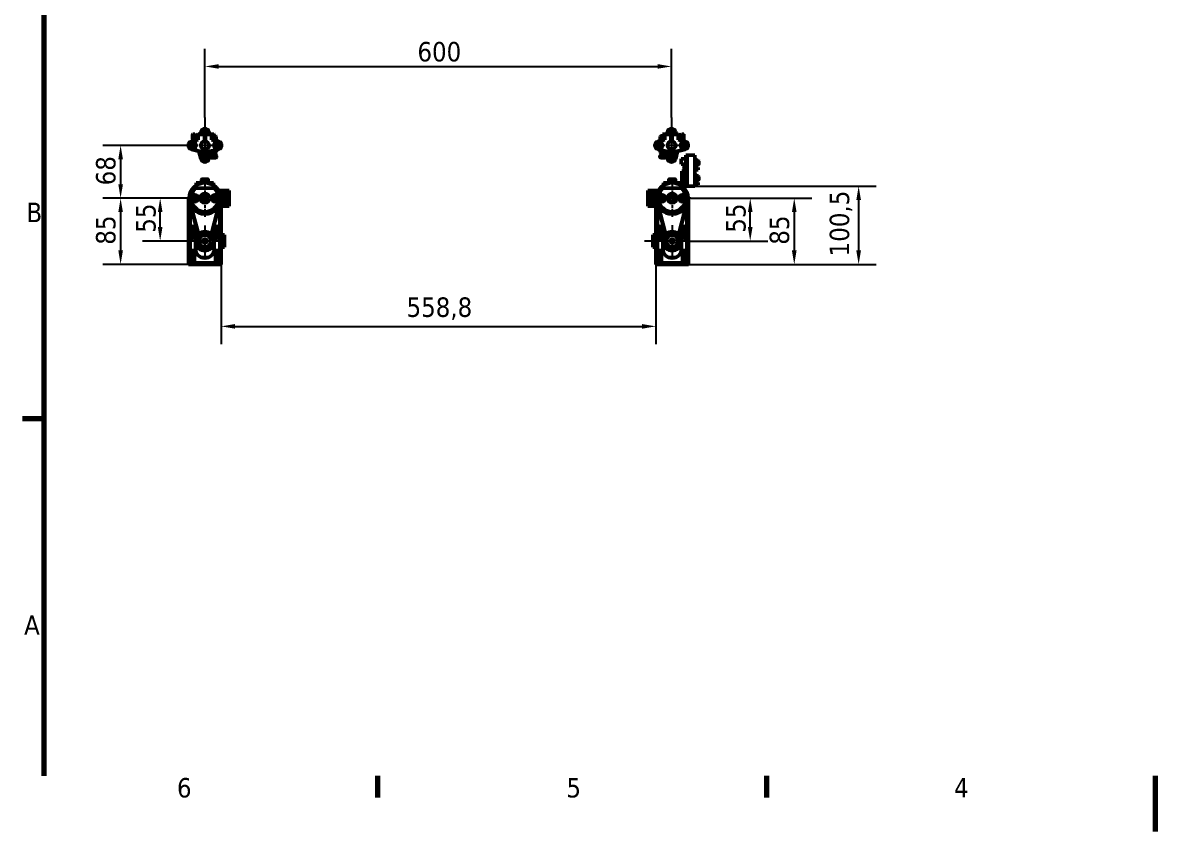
# Model space of a CAD drawing. Header units: millimetres. Extents: x -2829 to 3000, y -2259 to 2421.
# Drawn here: x 44 to 1500, y 0 to 1040 of the extents above; entities that cross this region are included whole.
import ezdxf

# ---------------------------------------------------------------- set-up
doc = ezdxf.new("R2010")
doc.units = ezdxf.units.MM
doc.header["$LTSCALE"] = 7.142857
doc.linetypes.add('CHAIN', pattern=[0.3543, 0.2362, -0.0295, 0.0591, -0.0295])
for name, color, linetype, lineweight in [('Border (ISO)', 7, 'Continuous', 70), ('Center Mark (ISO)', 7, 'Continuous', 25), ('Dimension (ISO)', 7, 'Continuous', 25), ('Visible (ISO)', 7, 'Continuous', 50)]:
    doc.layers.add(name, color=color, linetype=linetype, lineweight=lineweight)
doc.styles.add('Note Text (ISO)', font='tahoma.ttf')
doc.dimstyles.new('Default - Method 1b (ISO)', dxfattribs={"dimscale": 7.142857, "dimtxt": 3.5, "dimasz": 2.5, "dimexe": 3.175, "dimexo": 0, "dimgap": 0.762, "dimtad": 1, "dimtoh": 1, "dimrnd": 1e-08, "dimtxsty": 'Note Text (ISO)', "dimcen": 0.09, "dimdle": 10, "dimclrd": 256, "dimclre": 256, "dimclrt": 256, "dimazin": 2, "dimtfac": 1, "dimtmove": 0, "dimatfit": 3, "dimfxl": 0, "dimtolj": 1, "dimlwd": -1, "dimlwe": -1, "dimarcsym": 0})

# ---------------------------------------------------------------- blocks, each defined once
blk = doc.blocks.new('Borders Default Border')
at = {"layer": 'Border (ISO)'}
for p, q in [((10, 74.25), (6.1, 74.25)), ((70, 10), (70, 6.1)), ((140, 10), (140, 6.1))]:
    blk.add_line(p, q, dxfattribs=at)
at = {"layer": 'Border (ISO)', "flags": 128}
for points in [[(10, 10), (10, 287)], [(210, 0), (210, 10)]]:
    blk.add_lwpolyline(points, dxfattribs=at)
at = {"layer": 'Border (ISO)', "char_height": 3.5, "attachment_point": 7, "style": 'Note Text (ISO)'}
for s, insert in [('B', (6.78, 109.63)), ('A', (6.36, 35.38)), ('6', (33.88, 6.03)), ('5', (103.98, 6.03)), ('4', (173.78, 6.1))]:
    blk.add_mtext(s, dxfattribs=dict(at, insert=insert))
blk = doc.blocks.new('*D29')
at = {"layer": 'Defpoints', "color": 0}
for p in [(298.9, 728.8), (857.7, 728.8), (857.7, 649.1)]:
    blk.add_point(p, dxfattribs=at)
at = {"layer": 'Dimension (ISO)'}
for p, q in [((298.9, 728.8), (298.9, 626.4)), ((857.7, 728.8), (857.7, 626.4)), ((316.8, 649.1), (839.9, 649.1))]:
    blk.add_line(p, q, dxfattribs=at)
for points in [[(316.8, 652.1), (316.8, 646.1), (298.9, 649.1)], [(839.9, 652.1), (839.9, 646.1), (857.7, 649.1)]]:
    blk.add_solid(points, dxfattribs=at)
at = {"layer": 'Dimension (ISO)', "insert": (537.2, 686.3), "char_height": 25, "attachment_point": 1, "style": 'Note Text (ISO)'}
blk.add_mtext('\\A1;558,8', dxfattribs=at)
blk = doc.blocks.new('*D30')
at = {"layer": 'Defpoints', "color": 0}
for p in [(220.4, 813.8), (254, 813.8), (258, 758.8)]:
    blk.add_point(p, dxfattribs=at)
at = {"layer": 'Dimension (ISO)'}
for p, q in [((254, 813.8), (197.7, 813.8)), ((220.4, 776.7), (220.4, 796)), ((258, 758.8), (197.7, 758.8))]:
    blk.add_line(p, q, dxfattribs=at)
for points in [[(217.4, 796), (223.4, 796), (220.4, 813.8)], [(217.4, 776.7), (223.4, 776.7), (220.4, 758.8)]]:
    blk.add_solid(points, dxfattribs=at)
at = {"layer": 'Dimension (ISO)', "insert": (189.5, 769.5), "char_height": 25, "attachment_point": 1, "rotation": 90, "style": 'Note Text (ISO)'}
blk.add_mtext('\\A1;55', dxfattribs=at)
blk = doc.blocks.new('*D31')
at = {"layer": 'Defpoints', "color": 0}
for p in [(902.6, 813.8), (979.1, 813.8), (899.1, 758.8)]:
    blk.add_point(p, dxfattribs=at)
at = {"layer": 'Dimension (ISO)'}
for p, q in [((902.6, 813.8), (1001.8, 813.8)), ((979.1, 776.7), (979.1, 796)), ((899.1, 758.8), (1001.8, 758.8))]:
    blk.add_line(p, q, dxfattribs=at)
for points in [[(976.1, 796), (982.1, 796), (979.1, 813.8)], [(976.1, 776.7), (982.1, 776.7), (979.1, 758.8)]]:
    blk.add_solid(points, dxfattribs=at)
at = {"layer": 'Dimension (ISO)', "insert": (948.1, 769.5), "char_height": 25, "attachment_point": 1, "rotation": 90, "style": 'Note Text (ISO)'}
blk.add_mtext('\\A1;55', dxfattribs=at)
blk = doc.blocks.new('*D32')
at = {"layer": 'Defpoints', "color": 0}
for p in [(902.6, 813.8), (899.7, 728.8), (1035.7, 728.8)]:
    blk.add_point(p, dxfattribs=at)
at = {"layer": 'Dimension (ISO)'}
for p, q in [((902.6, 813.8), (1058.4, 813.8)), ((1035.7, 796), (1035.7, 746.7)), ((899.7, 728.8), (1058.4, 728.8))]:
    blk.add_line(p, q, dxfattribs=at)
for points in [[(1032.7, 796), (1038.7, 796), (1035.7, 813.8)], [(1032.7, 746.7), (1038.7, 746.7), (1035.7, 728.8)]]:
    blk.add_solid(points, dxfattribs=at)
at = {"layer": 'Dimension (ISO)', "insert": (1004.1, 754.1), "char_height": 25, "attachment_point": 1, "rotation": 90, "style": 'Note Text (ISO)'}
blk.add_mtext('\\A1;85', dxfattribs=at)
blk = doc.blocks.new('*D33')
at = {"layer": 'Defpoints', "color": 0}
for p in [(254, 813.8), (169.5, 728.8), (256.9, 728.8)]:
    blk.add_point(p, dxfattribs=at)
at = {"layer": 'Dimension (ISO)'}
for p, q in [((254, 813.8), (146.8, 813.8)), ((169.5, 796), (169.5, 746.7)), ((256.9, 728.8), (146.8, 728.8))]:
    blk.add_line(p, q, dxfattribs=at)
for points in [[(166.6, 796), (172.5, 796), (169.5, 813.8)], [(166.6, 746.7), (172.5, 746.7), (169.5, 728.8)]]:
    blk.add_solid(points, dxfattribs=at)
at = {"layer": 'Dimension (ISO)', "insert": (137.9, 754.1), "char_height": 25, "attachment_point": 1, "rotation": 90, "style": 'Note Text (ISO)'}
blk.add_mtext('\\A1;85', dxfattribs=at)
blk = doc.blocks.new('*D34')
at = {"layer": 'Defpoints', "color": 0}
for p in [(254.6, 881.8), (169.5, 813.8), (254, 813.8)]:
    blk.add_point(p, dxfattribs=at)
at = {"layer": 'Dimension (ISO)'}
for p, q in [((254.6, 881.8), (146.8, 881.8)), ((169.5, 864), (169.5, 831.7)), ((254, 813.8), (146.8, 813.8))]:
    blk.add_line(p, q, dxfattribs=at)
for points in [[(166.6, 864), (172.5, 864), (169.5, 881.8)], [(166.6, 831.7), (172.5, 831.7), (169.5, 813.8)]]:
    blk.add_solid(points, dxfattribs=at)
at = {"layer": 'Dimension (ISO)', "insert": (137.9, 830.4), "char_height": 25, "attachment_point": 1, "rotation": 90, "style": 'Note Text (ISO)'}
blk.add_mtext('\\A1;68', dxfattribs=at)
blk = doc.blocks.new('*D35')
at = {"layer": 'Defpoints', "color": 0}
for p in [(907.9, 829.3), (899.7, 728.8), (1118.5, 728.8)]:
    blk.add_point(p, dxfattribs=at)
at = {"layer": 'Dimension (ISO)'}
for p, q in [((907.9, 829.3), (1141.2, 829.3)), ((1118.5, 811.5), (1118.5, 746.7)), ((899.7, 728.8), (1141.2, 728.8))]:
    blk.add_line(p, q, dxfattribs=at)
for points in [[(1115.5, 811.5), (1121.5, 811.5), (1118.5, 829.3)], [(1115.5, 746.7), (1121.5, 746.7), (1118.5, 728.8)]]:
    blk.add_solid(points, dxfattribs=at)
at = {"layer": 'Dimension (ISO)', "insert": (1081.3, 739.1), "char_height": 25, "attachment_point": 1, "rotation": 90, "style": 'Note Text (ISO)'}
blk.add_mtext('\\A1;100,5', dxfattribs=at)
blk = doc.blocks.new('*D36')
at = {"layer": 'Defpoints', "color": 0}
for p in [(877.9, 983.2), (277.9, 917.5), (877.9, 917.5)]:
    blk.add_point(p, dxfattribs=at)
at = {"layer": 'Dimension (ISO)'}
for p, q in [((277.9, 917.5), (277.9, 1005.9)), ((877.9, 917.5), (877.9, 1005.9)), ((295.8, 983.2), (860, 983.2))]:
    blk.add_line(p, q, dxfattribs=at)
for points in [[(295.8, 986.2), (295.8, 980.3), (277.9, 983.2)], [(860, 986.2), (860, 980.3), (877.9, 983.2)]]:
    blk.add_solid(points, dxfattribs=at)
at = {"layer": 'Dimension (ISO)', "insert": (551.2, 1014.7), "char_height": 25, "attachment_point": 1, "style": 'Note Text (ISO)'}
blk.add_mtext('\\A1;600', dxfattribs=at)

msp = doc.modelspace()

# ---------------------------------------------------------------- linework, layer by layer
at = {"layer": 'Center Mark (ISO)', "linetype": 'CHAIN', "ltscale": 9.174028}
for p, q in [((277.904, 917.525), (277.904, 858.554)), ((877.904, 917.525), (877.904, 858.554))]:
    msp.add_line(p, q, dxfattribs=at)
at = {"layer": 'Center Mark (ISO)', "linetype": 'CHAIN', "ltscale": 7.236083}
for p, q in [((301.162, 881.811), (254.647, 881.811)), ((901.162, 881.811), (854.647, 881.811))]:
    msp.add_line(p, q, dxfattribs=at)
at = {"layer": 'Center Mark (ISO)', "linetype": 'CHAIN', "ltscale": 7.422766}
for p, q in [((277.904, 837.668), (277.904, 789.954)), ((878.712, 837.668), (878.712, 789.954)), ((301.761, 813.811), (254.047, 813.811)), ((902.569, 813.811), (854.855, 813.811))]:
    msp.add_line(p, q, dxfattribs=at)
at = {"layer": 'Center Mark (ISO)', "linetype": 'CHAIN', "ltscale": 6.178213}
for p, q in [((277.904, 778.668), (277.904, 738.954)), ((297.761, 758.811), (258.047, 758.811))]:
    msp.add_line(p, q, dxfattribs=at)
at = {"layer": 'Center Mark (ISO)', "linetype": 'CHAIN', "ltscale": 6.333782}
msp.add_line((878.712, 779.168), (878.712, 738.454), dxfattribs=at)
at = {"layer": 'Center Mark (ISO)', "linetype": 'CHAIN', "ltscale": 8.722878}
msp.add_line((899.069, 758.811), (842.998, 758.811), dxfattribs=at)
at = {"layer": 'Visible (ISO)'}
for p, q in [((260.522, 887.135), (268.904, 889.311)), ((269.304, 889.002), (260.623, 886.747)), ((261.904, 895.711), (262.251, 896.311)), ((261.904, 895.711), (261.904, 889.911)), ((261.904, 889.911), (262.251, 889.311)), ((262.251, 896.311), (262.563, 896.311)), ((262.563, 889.311), (262.251, 889.311)), ((264.445, 896.311), (262.563, 896.311)), ((264.445, 892.811), (262.563, 892.811)), ((264.445, 889.311), (262.563, 889.311)), ((264.445, 896.311), (264.758, 896.311)), ((264.758, 889.311), (264.445, 889.311)), ((265.104, 895.711), (264.758, 896.311)), ((265.104, 889.911), (264.758, 889.311)), ((265.104, 889.911), (265.104, 895.711)), ((268.904, 894.811), (265.104, 894.811)), ((268.904, 890.811), (265.104, 890.811)), ((269.304, 896.311), (268.904, 895.911)), ((268.904, 889.311), (268.904, 895.911)), ((269.304, 895.911), (268.904, 895.911)), ((269.304, 889.002), (268.904, 889.311)), ((269.304, 896.311), (276.779, 896.311)), ((269.304, 895.911), (269.304, 896.311)), ((277.179, 895.911), (269.304, 895.911)), ((269.304, 895.911), (269.304, 889.002)), ((271.833, 896.311), (272.581, 899.193)), ((272.968, 899.093), (272.246, 896.311)), ((276.654, 898.533), (277.904, 899.254)), ((276.654, 897.089), (276.654, 898.533)), ((277.904, 896.368), (276.654, 897.089)), ((277.179, 895.911), (276.779, 896.311)), ((277.179, 887.162), (277.179, 895.911)), ((278.629, 894.811), (277.179, 894.811)), ((278.629, 890.811), (277.179, 890.811)), ((277.904, 899.254), (279.154, 898.533)), ((279.154, 897.089), (277.904, 896.368)), ((278.629, 895.911), (279.029, 896.311)), ((278.629, 887.162), (278.629, 895.911)), ((286.504, 895.911), (278.629, 895.911)), ((279.029, 896.311), (286.504, 896.311)), ((279.154, 898.533), (279.154, 897.089)), ((283.563, 896.311), (282.841, 899.093)), ((283.228, 899.193), (283.976, 896.311)), ((286.504, 896.311), (286.504, 895.911)), ((286.504, 896.311), (286.904, 895.911)), ((286.504, 895.911), (286.904, 895.911)), ((286.504, 892.811), (286.504, 895.911)), ((286.504, 892.811), (286.904, 893.042)), ((286.904, 892.58), (286.504, 892.811)), ((286.504, 889.002), (286.504, 892.811)), ((286.504, 889.002), (286.904, 889.311)), ((295.186, 886.747), (286.504, 889.002)), ((286.904, 896.311), (286.904, 895.911)), ((289.304, 896.311), (286.904, 896.311)), ((286.904, 895.911), (286.904, 893.042)), ((286.904, 893.042), (286.904, 892.58)), ((286.904, 892.58), (286.904, 889.311)), ((286.904, 889.311), (295.287, 887.135)), ((289.304, 889.311), (286.904, 889.311)), ((289.304, 896.311), (289.304, 889.311)), ((289.704, 895.911), (289.304, 896.311)), ((289.704, 889.711), (289.304, 889.311)), ((289.704, 889.711), (289.704, 895.911)), ((292.004, 893.611), (289.704, 893.611)), ((289.704, 893.211), (292.404, 893.211)), ((292.004, 890.811), (289.704, 890.811)), ((292.004, 893.611), (292.404, 893.211)), ((292.004, 887.987), (292.004, 890.811)), ((292.004, 890.811), (292.404, 890.411)), ((292.004, 890.811), (292.404, 890.811)), ((292.404, 893.211), (292.404, 890.811)), ((292.404, 890.411), (292.404, 887.883)), ((860.522, 887.135), (868.904, 889.311)), ((869.304, 889.002), (860.623, 886.747)), ((863.804, 893.611), (863.404, 893.211)), ((863.404, 893.211), (866.104, 893.211)), ((863.404, 893.211), (863.404, 890.811)), ((863.404, 890.411), (863.804, 890.811)), ((863.404, 890.811), (863.804, 890.811)), ((863.404, 887.883), (863.404, 890.411)), ((866.104, 893.611), (863.804, 893.611)), ((863.804, 890.811), (866.104, 890.811)), ((863.804, 890.811), (863.804, 887.987)), ((866.104, 895.911), (866.504, 896.311)), ((866.104, 895.911), (866.104, 889.711)), ((866.104, 889.711), (866.504, 889.311)), ((866.504, 889.311), (866.504, 896.311)), ((866.504, 896.311), (868.904, 896.311)), ((866.504, 889.311), (868.904, 889.311)), ((869.304, 896.311), (868.904, 895.911)), ((868.904, 895.911), (868.904, 896.311)), ((868.904, 889.311), (868.904, 895.911)), ((869.304, 895.911), (868.904, 895.911)), ((869.304, 889.002), (868.904, 889.311)), ((869.304, 896.311), (876.779, 896.311)), ((869.304, 895.911), (869.304, 896.311)), ((877.179, 895.911), (869.304, 895.911)), ((869.304, 895.911), (869.304, 889.002)), ((871.833, 896.311), (872.581, 899.193)), ((872.968, 899.093), (872.246, 896.311)), ((876.654, 898.533), (877.904, 899.254)), ((876.654, 897.089), (876.654, 898.533)), ((877.904, 896.368), (876.654, 897.089)), ((877.179, 895.911), (876.779, 896.311)), ((877.179, 887.162), (877.179, 895.911)), ((877.179, 894.811), (878.629, 894.811)), ((877.179, 890.811), (878.629, 890.811)), ((877.904, 899.254), (879.154, 898.533)), ((879.154, 897.089), (877.904, 896.368)), ((878.629, 895.911), (879.029, 896.311)), ((878.629, 887.162), (878.629, 895.911)), ((886.504, 895.911), (878.629, 895.911)), ((879.029, 896.311), (886.504, 896.311)), ((879.154, 898.533), (879.154, 897.089)), ((883.563, 896.311), (882.841, 899.093)), ((883.228, 899.193), (883.976, 896.311)), ((886.504, 896.311), (886.504, 895.911)), ((886.504, 896.311), (886.904, 895.911)), ((886.504, 895.911), (886.904, 895.911)), ((886.504, 892.811), (886.504, 895.911)), ((886.504, 892.811), (886.904, 893.042)), ((886.904, 892.58), (886.504, 892.811)), ((886.504, 889.002), (886.504, 892.811)), ((886.504, 889.002), (886.904, 889.311)), ((895.186, 886.747), (886.504, 889.002)), ((886.904, 895.911), (886.904, 893.042)), ((886.904, 894.811), (890.704, 894.811)), ((886.904, 892.58), (886.904, 889.311)), ((886.904, 890.811), (890.704, 890.811)), ((886.904, 889.311), (895.287, 887.135)), ((890.704, 895.711), (891.051, 896.311)), ((890.704, 895.711), (890.704, 889.911)), ((890.704, 889.911), (891.051, 889.311)), ((891.051, 896.311), (891.363, 896.311)), ((891.363, 889.311), (891.051, 889.311)), ((891.363, 896.311), (893.245, 896.311)), ((891.363, 892.811), (893.245, 892.811)), ((891.363, 889.311), (893.245, 889.311)), ((893.245, 896.311), (893.558, 896.311)), ((893.558, 889.311), (893.245, 889.311)), ((893.904, 895.711), (893.558, 896.311)), ((893.904, 889.911), (893.558, 889.311)), ((893.904, 889.911), (893.904, 895.711)), ((260.172, 881.811), (261.038, 883.311)), ((261.038, 880.311), (260.172, 881.811)), ((275.989, 872.472), (260.522, 876.488)), ((260.623, 876.875), (276.089, 872.859)), ((261.038, 883.311), (262.77, 883.311)), ((262.77, 880.311), (261.038, 880.311)), ((262.77, 883.311), (263.637, 881.811)), ((263.637, 881.811), (262.77, 880.311)), ((272.581, 864.429), (270.095, 874.002)), ((270.538, 873.887), (272.968, 864.529)), ((277.179, 887.162), (277.179, 886.758)), ((278.629, 886.758), (278.629, 887.162)), ((279.72, 872.859), (295.186, 876.875)), ((295.287, 876.488), (279.82, 872.472)), ((292.004, 872.811), (292.004, 875.635)), ((292.172, 881.811), (293.038, 883.311)), ((293.038, 880.311), (292.172, 881.811)), ((292.404, 875.739), (292.404, 873.211)), ((293.038, 883.311), (294.77, 883.311)), ((294.77, 880.311), (293.038, 880.311)), ((294.77, 883.311), (295.637, 881.811)), ((295.637, 881.811), (294.77, 880.311)), ((860.172, 881.811), (861.038, 883.311)), ((861.038, 880.311), (860.172, 881.811)), ((875.989, 872.472), (860.522, 876.488)), ((860.623, 876.875), (876.089, 872.859)), ((861.038, 883.311), (862.77, 883.311)), ((862.77, 880.311), (861.038, 880.311)), ((862.77, 883.311), (863.637, 881.811)), ((863.637, 881.811), (862.77, 880.311)), ((863.404, 873.211), (863.404, 875.739)), ((863.804, 875.635), (863.804, 872.811)), ((877.179, 887.162), (877.179, 886.758)), ((878.629, 886.758), (878.629, 887.162)), ((879.72, 872.859), (895.186, 876.875)), ((895.287, 876.488), (879.82, 872.472)), ((882.841, 864.529), (885.271, 873.887)), ((885.714, 874.002), (883.228, 864.429)), ((892.172, 881.811), (893.038, 883.311)), ((893.038, 880.311), (892.172, 881.811)), ((893.038, 883.311), (894.77, 883.311)), ((894.77, 880.311), (893.038, 880.311)), ((894.77, 883.311), (895.637, 881.811)), ((895.637, 881.811), (894.77, 880.311)), ((276.654, 866.533), (277.904, 867.254)), ((276.654, 865.089), (276.654, 866.533)), ((277.904, 864.368), (276.654, 865.089)), ((277.245, 872.711), (278.563, 872.711)), ((278.563, 872.311), (277.245, 872.311)), ((277.904, 867.254), (279.154, 866.533)), ((279.154, 865.089), (277.904, 864.368)), ((279.154, 866.533), (279.154, 865.089)), ((282.841, 864.529), (284.991, 872.811)), ((285.404, 872.811), (283.228, 864.429)), ((286.004, 869.011), (284.863, 868.352)), ((284.863, 868.352), (284.863, 866.47)), ((286.004, 865.811), (284.863, 866.47)), ((292.004, 872.811), (284.991, 872.811)), ((291.804, 869.011), (286.004, 869.011)), ((286.004, 865.811), (291.804, 865.811)), ((286.884, 868.352), (286.884, 866.47)), ((286.904, 872.811), (286.904, 869.011)), ((290.904, 872.811), (290.904, 869.011)), ((290.925, 868.352), (290.925, 866.47)), ((291.804, 869.011), (292.946, 868.352)), ((291.804, 865.811), (292.946, 866.47)), ((292.404, 873.211), (292.004, 872.811)), ((292.946, 868.352), (292.946, 866.47)), ((864.004, 869.011), (862.863, 868.352)), ((862.863, 868.352), (862.863, 866.47)), ((864.004, 865.811), (862.863, 866.47)), ((863.804, 872.811), (863.404, 873.211)), ((863.804, 872.811), (866.674, 872.811)), ((869.804, 869.011), (864.004, 869.011)), ((864.004, 865.811), (869.804, 865.811)), ((864.884, 868.352), (864.884, 866.47)), ((864.904, 872.811), (864.904, 869.011)), ((866.904, 873.211), (866.674, 872.811)), ((867.135, 872.811), (866.904, 873.211)), ((867.135, 872.811), (870.818, 872.811)), ((868.904, 872.811), (868.904, 869.011)), ((868.925, 868.352), (868.925, 866.47)), ((869.804, 869.011), (870.946, 868.352)), ((869.804, 865.811), (870.946, 866.47)), ((872.581, 864.429), (870.404, 872.811)), ((870.818, 872.811), (872.968, 864.529)), ((870.946, 868.352), (870.946, 866.47)), ((876.573, 866.368), (877.721, 867.243)), ((876.756, 864.936), (876.573, 866.368)), ((878.088, 864.379), (876.756, 864.936)), ((877.245, 872.711), (878.563, 872.711)), ((878.563, 872.311), (877.245, 872.311)), ((877.721, 867.243), (879.053, 866.686)), ((879.236, 865.254), (878.088, 864.379)), ((879.053, 866.686), (879.236, 865.254)), ((890.504, 864.571), (896.254, 864.571)), ((890.504, 857.531), (890.504, 864.571)), ((896.254, 829.311), (896.254, 869.011)), ((896.254, 869.011), (897.904, 869.011)), ((907.904, 869.311), (897.904, 869.311)), ((897.904, 829.311), (897.904, 869.311)), ((897.904, 829.311), (897.904, 869.011)), ((907.904, 829.311), (907.904, 869.311)), ((908.914, 862.391), (907.904, 862.391)), ((908.914, 863.813), (908.914, 862.391)), ((911.324, 861.811), (912.414, 861.811)), ((911.914, 859.351), (911.914, 859.392)), ((912.414, 856.811), (912.414, 861.811)), ((912.904, 861.32), (912.414, 861.811)), ((912.904, 861.32), (912.904, 857.302)), ((890.504, 857.531), (896.254, 857.531)), ((890.954, 848.761), (896.254, 848.761)), ((890.954, 835.961), (890.954, 848.761)), ((892.704, 848.444), (891.954, 848.444)), ((891.954, 836.842), (891.954, 848.444)), ((892.704, 848.444), (892.704, 841.809)), ((892.704, 848.386), (894.404, 848.386)), ((892.704, 848.332), (894.404, 848.332)), ((892.704, 847.858), (894.404, 847.858)), ((894.404, 845.511), (892.704, 845.511)), ((893.029, 857.331), (893.029, 857.531)), ((896.254, 857.331), (893.029, 857.331)), ((893.404, 855.561), (893.404, 857.331)), ((893.904, 855.061), (896.254, 855.061)), ((894.254, 849.274), (894.254, 854.174)), ((895.154, 848.444), (894.404, 848.444)), ((894.404, 841.809), (894.404, 848.444)), ((894.554, 854.474), (896.254, 854.474)), ((894.554, 848.974), (896.254, 848.974)), ((895.154, 836.842), (895.154, 848.444)), ((907.904, 856.392), (908.914, 856.392)), ((908.914, 856.231), (907.904, 856.231)), ((907.904, 853.224), (911.948, 853.224)), ((907.904, 850.224), (911.948, 850.224)), ((908.914, 856.392), (908.914, 854.97)), ((908.914, 854.809), (908.914, 854.97)), ((911.282, 856.811), (912.414, 856.811)), ((911.948, 850.224), (911.948, 853.224)), ((912.254, 852.917), (911.948, 853.224)), ((912.254, 850.53), (911.948, 850.224)), ((912.254, 852.917), (912.254, 850.53)), ((912.904, 857.302), (912.414, 856.811)), ((266.724, 833.811), (266.724, 831.812)), ((267.087, 833.811), (266.724, 833.811)), ((266.724, 831.812), (266.724, 831.588)), ((266.724, 831.588), (266.724, 830.867)), ((271.501, 833.811), (267.087, 833.811)), ((273.913, 833.811), (271.501, 833.811)), ((272.904, 834.811), (282.904, 834.811)), ((272.904, 833.811), (272.904, 834.811)), ((273.654, 837.811), (273.654, 834.811)), ((274.154, 838.311), (281.654, 838.311)), ((284.307, 833.811), (281.895, 833.811)), ((282.154, 837.811), (282.154, 834.811)), ((282.904, 833.811), (282.904, 834.811)), ((288.721, 833.811), (284.307, 833.811)), ((289.084, 833.811), (288.721, 833.811)), ((289.084, 831.812), (289.084, 833.811)), ((289.084, 831.588), (289.084, 831.812)), ((289.084, 830.868), (289.084, 831.588)), ((867.531, 831.812), (867.531, 833.811)), ((867.531, 833.811), (867.895, 833.811)), ((867.531, 831.588), (867.531, 831.812)), ((867.531, 830.868), (867.531, 831.588)), ((867.895, 833.811), (872.309, 833.811)), ((872.309, 833.811), (874.72, 833.811)), ((873.712, 834.811), (883.712, 834.811)), ((873.712, 833.811), (873.712, 834.811)), ((874.462, 837.811), (874.462, 834.811)), ((874.962, 838.311), (882.462, 838.311)), ((882.703, 833.811), (885.115, 833.811)), ((882.962, 837.811), (882.962, 834.811)), ((883.712, 833.811), (883.712, 834.811)), ((885.115, 833.811), (889.528, 833.811)), ((889.528, 833.811), (889.892, 833.811)), ((889.892, 833.811), (889.892, 831.812)), ((889.892, 831.812), (889.892, 831.588)), ((889.892, 831.588), (889.892, 830.867)), ((890.954, 835.961), (891.954, 835.961)), ((891.954, 836.4), (891.954, 836.842)), ((891.954, 836.4), (891.954, 832.312)), ((895.154, 832.312), (891.954, 832.312)), ((894.404, 844.011), (892.704, 844.011)), ((894.254, 830.099), (894.254, 832.312)), ((895.154, 836.4), (895.154, 836.842)), ((895.154, 836.4), (895.154, 832.312)), ((895.154, 835.961), (896.254, 835.961)), ((895.154, 835.299), (896.254, 835.299)), ((908.914, 842.391), (907.904, 842.391)), ((907.904, 836.392), (908.914, 836.392)), ((908.914, 836.231), (907.904, 836.231)), ((907.904, 834.049), (911.948, 834.049)), ((907.904, 831.049), (911.948, 831.049)), ((908.914, 843.813), (908.914, 842.391)), ((908.914, 836.392), (908.914, 834.97)), ((908.914, 834.809), (908.914, 834.97)), ((911.282, 836.811), (912.414, 836.811)), ((911.324, 841.811), (912.414, 841.811)), ((911.914, 839.351), (911.914, 839.392)), ((911.948, 831.049), (911.948, 834.049)), ((912.254, 833.742), (911.948, 834.049)), ((912.254, 831.355), (911.948, 831.049)), ((912.254, 833.742), (912.254, 831.355)), ((912.414, 836.811), (912.414, 841.811)), ((912.904, 841.32), (912.414, 841.811)), ((912.904, 837.302), (912.414, 836.811)), ((912.904, 841.32), (912.904, 837.302)), ((288.824, 826.811), (266.984, 826.811)), ((296.37, 823.811), (295.679, 823.811)), ((297.321, 823.811), (296.37, 823.811)), ((309.084, 823.811), (297.321, 823.811)), ((297.321, 821.811), (307.084, 821.811)), ((307.084, 821.811), (309.084, 823.811)), ((307.084, 821.811), (307.084, 817.811)), ((309.084, 803.811), (309.084, 823.811)), ((847.458, 818.352), (847.531, 818.353)), ((847.458, 818.352), (847.461, 818.152)), ((847.484, 816.73), (847.461, 818.152)), ((847.484, 816.73), (847.531, 816.731)), ((847.484, 816.73), (847.485, 816.63)), ((847.531, 813.771), (847.485, 816.63)), ((847.531, 823.811), (859.295, 823.811)), ((849.531, 821.811), (847.531, 823.811)), ((847.531, 803.811), (847.531, 823.811)), ((859.295, 821.811), (849.531, 821.811)), ((849.531, 821.811), (849.531, 817.811)), ((859.295, 823.811), (860.246, 823.811)), ((860.246, 823.811), (860.937, 823.811)), ((889.632, 826.811), (867.792, 826.811)), ((894.554, 829.799), (896.254, 829.799)), ((896.254, 829.311), (897.904, 829.311)), ((907.904, 829.311), (897.904, 829.311)), ((256.904, 813.811), (256.904, 801.71)), ((256.904, 798.21), (256.904, 801.71)), ((258.904, 801.71), (258.904, 806.4)), ((258.904, 801.71), (258.904, 796.811)), ((270.797, 761.208), (259.089, 805.942)), ((271.177, 762.127), (260.38, 803.378)), ((263.172, 813.811), (264.038, 815.311)), ((264.038, 812.311), (263.172, 813.811)), ((264.038, 815.311), (265.77, 815.311)), ((265.77, 812.311), (264.038, 812.311)), ((265.77, 815.311), (266.636, 813.811)), ((266.636, 813.811), (265.77, 812.311)), ((295.428, 803.378), (284.631, 762.127)), ((296.719, 805.942), (285.011, 761.208)), ((289.172, 813.811), (290.038, 815.311)), ((290.038, 812.311), (289.172, 813.811)), ((290.038, 815.311), (291.77, 815.311)), ((291.77, 812.311), (290.038, 812.311)), ((291.77, 815.311), (292.636, 813.811)), ((292.636, 813.811), (291.77, 812.311)), ((296.904, 806.4), (296.904, 801.71)), ((296.904, 796.811), (296.904, 801.71)), ((298.904, 801.71), (298.904, 813.811)), ((307.084, 805.811), (298.904, 805.811)), ((298.904, 803.811), (309.084, 803.811)), ((298.904, 801.71), (298.904, 798.21)), ((302.571, 814.653), (304.057, 815.543)), ((302.599, 812.921), (302.571, 814.653)), ((304.112, 812.079), (302.599, 812.921)), ((304.057, 815.543), (305.57, 814.701)), ((305.598, 812.969), (304.112, 812.079)), ((305.57, 814.701), (305.598, 812.969)), ((307.084, 809.811), (307.084, 805.811)), ((307.084, 805.811), (309.084, 803.811)), ((849.531, 805.811), (847.531, 803.811)), ((857.712, 803.811), (847.531, 803.811)), ((849.531, 809.811), (849.531, 805.811)), ((849.531, 805.811), (857.712, 805.811)), ((851.018, 814.653), (852.504, 815.543)), ((851.046, 812.921), (851.018, 814.653)), ((852.559, 812.079), (851.046, 812.921)), ((852.504, 815.543), (854.017, 814.701)), ((854.045, 812.969), (852.559, 812.079)), ((854.017, 814.701), (854.045, 812.969)), ((857.712, 801.71), (857.712, 813.811)), ((857.712, 801.71), (857.712, 798.21)), ((859.712, 806.4), (859.712, 801.71)), ((859.712, 796.811), (859.712, 801.71)), ((871.605, 761.208), (859.897, 805.942)), ((871.985, 762.127), (861.188, 803.378)), ((863.98, 813.811), (864.846, 815.311)), ((864.846, 812.311), (863.98, 813.811)), ((864.846, 815.311), (866.578, 815.311)), ((866.578, 812.311), (864.846, 812.311)), ((866.578, 815.311), (867.444, 813.811)), ((867.444, 813.811), (866.578, 812.311)), ((896.236, 803.378), (885.439, 762.127)), ((897.527, 805.942), (885.819, 761.208)), ((889.98, 813.811), (890.846, 815.311)), ((890.846, 812.311), (889.98, 813.811)), ((890.846, 815.311), (892.578, 815.311)), ((892.578, 812.311), (890.846, 812.311)), ((892.578, 815.311), (893.444, 813.811)), ((893.444, 813.811), (892.578, 812.311)), ((897.712, 801.71), (897.712, 806.4)), ((897.712, 801.71), (897.712, 796.811)), ((899.712, 813.811), (899.712, 801.71)), ((899.712, 798.21), (899.712, 801.71)), ((256.904, 798.21), (256.904, 791.912)), ((256.904, 791.912), (256.904, 728.811)), ((258.904, 791.912), (258.904, 796.811)), ((258.904, 730.811), (258.904, 791.912)), ((296.904, 796.811), (296.904, 791.912)), ((296.904, 791.912), (296.904, 730.811)), ((298.904, 791.912), (298.904, 798.21)), ((298.904, 728.811), (298.904, 791.912)), ((857.712, 791.912), (857.712, 798.21)), ((857.712, 728.811), (857.712, 791.912)), ((859.712, 796.811), (859.712, 791.912)), ((859.712, 791.912), (859.712, 730.811)), ((897.712, 791.912), (897.712, 796.811)), ((897.712, 730.811), (897.712, 791.912)), ((899.712, 798.21), (899.712, 791.912)), ((899.712, 791.912), (899.712, 728.811)), ((261.404, 774.888), (262.404, 775.466)), ((261.404, 773.734), (261.404, 774.888)), ((262.404, 773.156), (261.404, 773.734)), ((262.404, 775.466), (263.404, 774.888)), ((263.404, 773.734), (262.404, 773.156)), ((263.404, 774.888), (263.404, 773.734)), ((292.404, 774.888), (293.404, 775.466)), ((292.404, 773.734), (292.404, 774.888)), ((293.404, 773.156), (292.404, 773.734)), ((293.404, 775.466), (294.404, 774.888)), ((294.404, 773.734), (293.404, 773.156)), ((294.404, 774.888), (294.404, 773.734)), ((862.212, 774.888), (863.212, 775.466)), ((862.212, 773.734), (862.212, 774.888)), ((863.212, 773.156), (862.212, 773.734)), ((863.212, 775.466), (864.212, 774.888)), ((864.212, 773.734), (863.212, 773.156)), ((864.212, 774.888), (864.212, 773.734)), ((893.212, 774.888), (894.212, 775.466)), ((893.212, 773.734), (893.212, 774.888)), ((894.212, 773.156), (893.212, 773.734)), ((894.212, 775.466), (895.212, 774.888)), ((895.212, 773.734), (894.212, 773.156)), ((895.212, 774.888), (895.212, 773.734)), ((260.404, 764.311), (260.404, 771.439)), ((264.404, 771.439), (264.404, 764.311)), ((265.904, 748.811), (265.904, 758.811)), ((289.904, 758.811), (289.904, 748.811)), ((291.404, 764.311), (291.404, 771.439)), ((295.404, 771.439), (295.404, 764.311)), ((298.904, 766.811), (302.904, 766.811)), ((298.904, 762.811), (302.904, 762.811)), ((302.304, 762.061), (298.904, 762.061)), ((302.304, 761.561), (298.904, 761.561)), ((302.304, 760.061), (298.904, 760.061)), ((302.304, 759.561), (298.904, 759.561)), ((302.304, 758.061), (298.904, 758.061)), ((302.304, 757.561), (298.904, 757.561)), ((299.904, 764.311), (299.904, 765.311)), ((299.904, 765.311), (301.904, 765.311)), ((301.904, 764.311), (299.904, 764.311)), ((301.904, 765.311), (301.904, 764.311)), ((302.404, 761.961), (302.404, 761.661)), ((302.404, 759.961), (302.404, 759.661)), ((302.404, 757.961), (302.404, 757.661)), ((302.904, 766.311), (302.904, 766.811)), ((302.904, 766.311), (302.904, 762.811)), ((302.904, 762.811), (302.904, 754.811)), ((853.712, 766.811), (853.712, 766.311)), ((853.712, 766.811), (857.712, 766.811)), ((853.712, 762.811), (853.712, 766.311)), ((853.712, 754.811), (853.712, 762.811)), ((853.712, 762.811), (857.712, 762.811)), ((854.212, 761.661), (854.212, 761.961)), ((854.212, 759.661), (854.212, 759.961)), ((854.212, 757.661), (854.212, 757.961)), ((854.312, 762.061), (857.712, 762.061)), ((854.312, 761.561), (857.712, 761.561)), ((854.312, 760.061), (857.712, 760.061)), ((854.312, 759.561), (857.712, 759.561)), ((854.312, 758.061), (857.712, 758.061)), ((854.312, 757.561), (857.712, 757.561)), ((854.712, 764.311), (854.712, 765.311)), ((854.712, 765.311), (856.712, 765.311)), ((856.712, 764.311), (854.712, 764.311)), ((856.712, 765.311), (856.712, 764.311)), ((861.212, 771.439), (861.212, 764.311)), ((865.212, 764.311), (865.212, 771.439)), ((866.712, 758.811), (866.712, 748.811)), ((890.712, 748.811), (890.712, 758.811)), ((892.212, 771.439), (892.212, 764.311)), ((896.212, 764.311), (896.212, 771.439)), ((261.404, 743.888), (262.404, 744.466)), ((261.404, 742.734), (261.404, 743.888)), ((262.404, 744.466), (263.404, 743.888)), ((263.404, 743.888), (263.404, 742.734)), ((292.404, 743.888), (293.404, 744.466)), ((292.404, 742.734), (292.404, 743.888)), ((293.404, 744.466), (294.404, 743.888)), ((294.404, 743.888), (294.404, 742.734)), ((302.304, 756.061), (298.904, 756.061)), ((302.304, 755.561), (298.904, 755.561)), ((302.904, 754.811), (298.904, 754.811)), ((302.904, 750.811), (298.904, 750.811)), ((299.904, 752.311), (299.904, 753.311)), ((299.904, 753.311), (301.904, 753.311)), ((301.904, 752.311), (299.904, 752.311)), ((301.904, 753.311), (301.904, 752.311)), ((302.404, 755.961), (302.404, 755.661)), ((302.904, 754.811), (302.904, 751.311)), ((302.904, 750.811), (302.904, 751.311)), ((853.712, 751.311), (853.712, 754.811)), ((857.712, 754.811), (853.712, 754.811)), ((853.712, 751.311), (853.712, 750.811)), ((857.712, 750.811), (853.712, 750.811)), ((854.212, 755.661), (854.212, 755.961)), ((854.312, 756.061), (857.712, 756.061)), ((854.312, 755.561), (857.712, 755.561)), ((854.712, 752.311), (854.712, 753.311)), ((854.712, 753.311), (856.712, 753.311)), ((856.712, 752.311), (854.712, 752.311)), ((856.712, 753.311), (856.712, 752.311)), ((862.212, 743.888), (863.212, 744.466)), ((862.212, 742.734), (862.212, 743.888)), ((863.212, 744.466), (864.212, 743.888)), ((864.212, 743.888), (864.212, 742.734)), ((893.212, 743.888), (894.212, 744.466)), ((893.212, 742.734), (893.212, 743.888)), ((894.212, 744.466), (895.212, 743.888)), ((895.212, 743.888), (895.212, 742.734)), ((256.904, 728.811), (258.904, 730.811)), ((256.904, 728.811), (298.904, 728.811)), ((296.904, 730.811), (258.904, 730.811)), ((260.404, 733.311), (260.404, 740.439)), ((262.404, 742.156), (261.404, 742.734)), ((264.404, 737.811), (261.533, 737.811)), ((263.404, 742.734), (262.404, 742.156)), ((264.404, 740.439), (264.404, 733.311)), ((282.7, 737.811), (273.108, 737.811)), ((291.404, 733.311), (291.404, 740.439)), ((294.276, 737.811), (291.404, 737.811)), ((293.404, 742.156), (292.404, 742.734)), ((294.404, 742.734), (293.404, 742.156)), ((295.404, 740.439), (295.404, 733.311)), ((296.904, 730.811), (298.904, 728.811)), ((859.712, 730.811), (857.712, 728.811)), ((899.712, 728.811), (857.712, 728.811)), ((859.712, 730.811), (897.712, 730.811)), ((861.212, 740.439), (861.212, 733.311)), ((863.212, 742.156), (862.212, 742.734)), ((865.212, 737.811), (862.34, 737.811)), ((864.212, 742.734), (863.212, 742.156)), ((865.212, 733.311), (865.212, 740.439)), ((883.508, 737.811), (873.916, 737.811)), ((892.212, 740.439), (892.212, 733.311)), ((895.083, 737.811), (892.212, 737.811)), ((894.212, 742.156), (893.212, 742.734)), ((895.212, 742.734), (894.212, 742.156)), ((896.212, 733.311), (896.212, 740.439)), ((899.712, 728.811), (897.712, 730.811))]:
    msp.add_line(p, q, dxfattribs=at)
for centre, radius in [((261.904, 881.811), 4.5), ((261.904, 881.811), 3.5), ((261.904, 881.811), 3.1), ((261.904, 881.811), 1), ((277.904, 881.811), 5), ((293.904, 881.811), 4.5), ((293.904, 881.811), 3.5), ((293.904, 881.811), 3.1), ((293.904, 881.811), 1), ((861.904, 881.811), 4.5), ((861.904, 881.811), 3.5), ((861.904, 881.811), 3.1), ((861.904, 881.811), 1), ((877.904, 881.811), 5), ((893.904, 881.811), 4.5), ((893.904, 881.811), 3.5), ((893.904, 881.811), 3.1), ((893.904, 881.811), 1), ((277.904, 865.811), 4.5), ((277.904, 865.811), 3.5), ((877.904, 865.811), 4.5), ((877.904, 865.811), 3.5), ((277.904, 813.811), 20.394), ((277.904, 813.811), 20.255), ((277.904, 813.811), 19.594), ((878.712, 813.811), 20.394), ((878.712, 813.811), 20.255), ((878.712, 813.811), 19.594), ((264.904, 813.811), 4.5), ((264.904, 813.811), 3.5), ((264.904, 813.811), 3.1), ((277.904, 813.811), 6), ((277.904, 813.811), 5.333), ((277.904, 813.811), 4), ((290.904, 813.811), 4.5), ((290.904, 813.811), 3.5), ((290.904, 813.811), 3.1), ((304.084, 813.811), 5), ((304.084, 813.811), 4.25), ((852.531, 813.811), 5), ((852.531, 813.811), 4.25), ((865.712, 813.811), 4.5), ((865.712, 813.811), 3.5), ((865.712, 813.811), 3.1), ((878.712, 813.811), 6), ((878.712, 813.811), 5.333), ((878.712, 813.811), 4), ((891.712, 813.811), 4.5), ((891.712, 813.811), 3.5), ((891.712, 813.811), 3.1), ((264.904, 813.811), 1), ((290.904, 813.811), 1), ((865.712, 813.811), 1), ((891.712, 813.811), 1), ((262.404, 774.311), 3.5), ((262.404, 774.311), 2.75), ((293.404, 774.311), 3.5), ((293.404, 774.311), 2.75), ((863.212, 774.311), 3.5), ((863.212, 774.311), 2.75), ((894.212, 774.311), 3.5), ((894.212, 774.311), 2.75), ((277.904, 758.811), 7.5), ((277.904, 758.811), 2.5), ((277.904, 758.811), 2), ((878.712, 758.811), 7.5), ((878.712, 758.811), 2.5), ((878.712, 758.811), 2), ((262.404, 743.311), 3.5), ((262.404, 743.311), 2.75), ((293.404, 743.311), 3.5), ((293.404, 743.311), 2.75), ((863.212, 743.311), 3.5), ((863.212, 743.311), 2.75), ((894.212, 743.311), 3.5), ((894.212, 743.311), 2.75)]:
    msp.add_circle(centre, radius, dxfattribs=at)
for centre, radius, start, end in [((277.904, 897.811), 5.5, 14.555904, 165.444096), ((877.904, 897.811), 5.5, 14.555904, 165.444096), ((277.904, 897.811), 5.1, 14.555904, 165.444096), ((277.904, 897.811), 4.5, 340.52878, 199.47122), ((277.904, 897.811), 3.5, 334.623067, 205.376933), ((877.904, 897.811), 5.1, 14.555904, 165.444096), ((877.904, 897.811), 4.5, 340.528779, 199.471221), ((877.904, 897.811), 3.5, 334.623066, 205.376934), ((261.904, 881.811), 5.5, 104.555904, 255.444096), ((261.904, 881.811), 5.1, 104.555904, 255.444096), ((277.904, 881.811), 5.4, 97.715789, 82.284211), ((277.904, 881.811), 5.4, 82.284211, 97.715789), ((293.904, 881.811), 5.1, 284.555904, 75.444096), ((293.904, 881.811), 5.5, 284.555904, 75.444096), ((861.904, 881.811), 5.5, 104.555904, 255.444096), ((861.904, 881.811), 5.1, 104.555904, 255.444096), ((877.904, 881.811), 5.4, 97.715789, 82.284211), ((877.904, 881.811), 5.4, 82.284211, 97.715789), ((893.904, 881.811), 5.1, 284.555904, 75.444096), ((893.904, 881.811), 5.5, 284.555904, 75.444096), ((277.904, 865.811), 5.5, 194.555904, 345.444096), ((277.904, 865.811), 5.1, 194.555904, 345.444096), ((277.245, 877.311), 5, 255.444096, 270), ((277.245, 877.311), 4.6, 255.444096, 270), ((278.563, 877.311), 4.6, 270, 284.555904), ((278.563, 877.311), 5, 270, 284.555904), ((877.904, 865.811), 5.5, 194.555904, 345.444096), ((877.904, 865.811), 5.1, 194.555904, 345.444096), ((877.245, 877.311), 5, 255.444096, 270), ((877.245, 877.311), 4.6, 255.444096, 270), ((878.563, 877.311), 4.6, 270, 284.555904), ((878.563, 877.311), 5, 270, 284.555904), ((893.904, 855.561), 0.5, 180, 270), ((894.554, 854.174), 0.3, 90, 180), ((894.554, 849.274), 0.3, 180, 270), ((274.154, 837.811), 0.5, 90, 180), ((281.654, 837.811), 0.5, 0, 90), ((874.962, 837.811), 0.5, 90, 180), ((882.462, 837.811), 0.5, 0, 90), ((277.904, 813.811), 17.5, 134.791325, 45.208675), ((266.984, 824.811), 2, 90, 134.791325), ((288.824, 824.811), 2, 45.208675, 90), ((878.712, 813.811), 17.5, 134.791325, 45.208675), ((867.792, 824.811), 2, 90, 134.791325), ((889.632, 824.811), 2, 45.208675, 90), ((894.554, 830.099), 0.3, 180, 270), ((247.761, 831.599), 20, 297.202896, 299.17999), ((308.047, 831.599), 20, 240.82001, 242.797104), ((848.569, 831.599), 20, 297.202896, 299.17999), ((908.855, 831.599), 20, 240.82001, 242.797104), ((262.404, 764.311), 2, 180, 0), ((277.904, 758.811), 12, 136.15765, 180), ((277.904, 758.811), 11, 139.40653, 40.59347), ((277.904, 758.811), 12, 47.145439, 132.854561), ((277.904, 758.811), 11, 44.315413, 135.684587), ((277.904, 758.811), 2.5, 36.869898, 323.130102), ((277.904, 758.811), 12, 0, 43.84235), ((293.404, 764.311), 2, 180, 0), ((302.304, 761.961), 0.1, 0, 90), ((302.304, 761.661), 0.1, 270, 0), ((302.304, 759.961), 0.1, 0, 90), ((302.304, 759.661), 0.1, 270, 0), ((302.304, 757.961), 0.1, 0, 90), ((302.304, 757.661), 0.1, 270, 0), ((854.312, 761.961), 0.1, 90, 180), ((854.312, 761.661), 0.1, 180, 270), ((854.312, 759.961), 0.1, 90, 180), ((854.312, 759.661), 0.1, 180, 270), ((854.312, 757.961), 0.1, 90, 180), ((854.312, 757.661), 0.1, 180, 270), ((863.212, 764.311), 2, 180, 0), ((878.712, 758.811), 12, 136.15765, 180), ((878.712, 758.811), 11, 139.40653, 40.59347), ((878.712, 758.811), 12, 47.145439, 132.854561), ((878.712, 758.811), 11, 44.315413, 135.684587), ((878.712, 758.811), 2.5, 216.869898, 143.130102), ((878.712, 758.811), 12, 0, 43.84235), ((894.212, 764.311), 2, 180, 0), ((277.904, 758.811), 12.352, 193.706576, 346.293424), ((277.904, 748.811), 12, 180, 0), ((302.304, 755.961), 0.1, 0, 90), ((302.304, 755.661), 0.1, 270, 0), ((854.312, 755.961), 0.1, 90, 180), ((854.312, 755.661), 0.1, 180, 270), ((878.712, 758.811), 12.352, 193.706576, 346.293424), ((878.712, 748.811), 12, 180, 0), ((261.533, 739.811), 2, 235.652303, 270), ((262.404, 733.311), 2, 180, 0), ((293.404, 733.311), 2, 180, 0), ((294.276, 739.811), 2, 270, 304.347697), ((862.34, 739.811), 2, 235.652303, 270), ((863.212, 733.311), 2, 180, 0), ((894.212, 733.311), 2, 180, 0), ((895.083, 739.811), 2, 270, 304.347697)]:
    msp.add_arc(centre, radius, start, end, dxfattribs=at)
for centre, major_axis, ratio, start_param, end_param in [((909.114, 863.813), (-0.175, 0.097), 0.99993167, 4.71238898, 6.79093071), ((906.653, 859.392), (5.26, 0), 0.9998704, 5.22013438, 7.34623624), ((909.114, 854.97), (-0.2, 0), 0.9998704, 0, 2.07854172), ((909.114, 854.809), (-0.175, -0.097), 0.99993167, 5.77543991, 7.85398163), ((906.653, 859.231), (-5.26, 0), 0.9998704, 2.07854172, 2.66359213), ((893.554, 841.809), (-0.85, 0), 0.94785903, 0, 3.14159265), ((909.114, 843.813), (-0.175, 0.097), 0.99993167, 4.71238898, 6.79093071), ((909.114, 834.97), (-0.2, 0), 0.9998704, 0, 2.07854172), ((909.114, 834.809), (-0.175, -0.097), 0.99993167, 5.77543991, 7.85398163), ((906.653, 839.392), (5.26, 0), 0.9998704, 5.22013438, 7.34623624), ((906.653, 839.231), (-5.26, 0), 0.9998704, 2.07854172, 2.66359213)]:
    msp.add_ellipse(centre, major_axis=major_axis, ratio=ratio, start_param=start_param, end_param=end_param, dxfattribs=at)
for points, weights in [([(262.563, 896.311), (261.98, 894.561), (262.563, 892.811)], [1, 1.15470053838, 1]), ([(262.563, 892.811), (261.98, 891.061), (262.563, 889.311)], [1, 1.15470053838, 1]), ([(264.445, 892.811), (265.029, 894.561), (264.445, 896.311)], [1, 1.15470053838, 1]), ([(264.445, 889.311), (265.029, 891.061), (264.445, 892.811)], [1, 1.15470053838, 1]), ([(891.363, 896.311), (890.78, 894.561), (891.363, 892.811)], [1, 1.15470053838, 1]), ([(891.363, 892.811), (890.78, 891.061), (891.363, 889.311)], [1, 1.15470053838, 1]), ([(893.245, 892.811), (893.829, 894.561), (893.245, 896.311)], [1, 1.15470053838, 1]), ([(893.245, 889.311), (893.829, 891.061), (893.245, 892.811)], [1, 1.15470053838, 1]), ([(286.884, 868.352), (285.873, 868.935), (284.863, 868.352)], [1, 1.15470053838, 1]), ([(284.863, 866.47), (285.873, 865.887), (286.884, 866.47)], [1, 1.15470053838, 1]), ([(290.925, 868.352), (288.904, 868.935), (286.884, 868.352)], [1, 1.15470053838, 1]), ([(286.884, 866.47), (288.904, 865.887), (290.925, 866.47)], [1, 1.15470053838, 1]), ([(292.946, 868.352), (291.936, 868.935), (290.925, 868.352)], [1, 1.15470053838, 1]), ([(290.925, 866.47), (291.936, 865.887), (292.946, 866.47)], [1, 1.15470053838, 1]), ([(864.884, 868.352), (863.873, 868.935), (862.863, 868.352)], [1, 1.15470053838, 1]), ([(862.863, 866.47), (863.873, 865.887), (864.884, 866.47)], [1, 1.15470053838, 1]), ([(868.925, 868.352), (866.904, 868.935), (864.884, 868.352)], [1, 1.15470053838, 1]), ([(864.884, 866.47), (866.904, 865.887), (868.925, 866.47)], [1, 1.15470053838, 1]), ([(870.946, 868.352), (869.936, 868.935), (868.925, 868.352)], [1, 1.15470053838, 1]), ([(868.925, 866.47), (869.936, 865.887), (870.946, 866.47)], [1, 1.15470053838, 1]), ([(279.904, 758.811), (279.904, 759.478), (279.904, 760.311)], [5.75, 5.74999999999, 5.11111111113]), ([(279.904, 757.311), (279.904, 758.144), (279.904, 758.811)], [5.11111111113, 5.74999999999, 5.75]), ([(876.712, 760.311), (876.712, 759.478), (876.712, 758.811)], [5.11111111113, 5.74999999999, 5.75]), ([(876.712, 758.811), (876.712, 758.144), (876.712, 757.311)], [5.75, 5.74999999999, 5.11111111113])]:
    msp.add_rational_spline(points, weights, degree=2, dxfattribs=at)
for points in [[(267.087, 833.441), (266.964, 833.564), (266.843, 833.687), (266.724, 833.811)], [(268.588, 831.954), (268.117, 832.445), (267.596, 832.932), (267.087, 833.441)], [(288.721, 833.441), (288.213, 832.932), (287.691, 832.445), (287.22, 831.954)], [(289.084, 833.811), (288.965, 833.687), (288.844, 833.564), (288.721, 833.441)], [(867.531, 833.811), (867.651, 833.687), (867.772, 833.564), (867.895, 833.441)], [(867.895, 833.441), (868.403, 832.932), (868.924, 832.445), (869.396, 831.954)], [(888.027, 831.954), (888.499, 832.445), (889.02, 832.932), (889.528, 833.441)], [(889.528, 833.441), (889.652, 833.564), (889.773, 833.687), (889.892, 833.811)], [(257.513, 813.443), (257.31, 813.565), (257.107, 813.688), (256.904, 813.811)], [(298.904, 813.811), (298.702, 813.688), (298.499, 813.565), (298.295, 813.443)], [(857.712, 813.811), (857.914, 813.688), (858.117, 813.565), (858.321, 813.443)], [(899.103, 813.443), (899.306, 813.565), (899.509, 813.688), (899.712, 813.811)]]:
    msp.add_open_spline(points, degree=3, dxfattribs=at)
for points, knots in [([(296.664, 821.811), (296.724, 821.811), (296.785, 821.811), (297.004, 821.811), (297.162, 821.811), (297.321, 821.811)], [4.6940043643, 4.6940043643, 4.6940043643, 4.6940043643, 4.7121676463, 4.7121676463, 4.7596827726, 4.7596827726, 4.7596827726, 4.7596827726]), ([(859.952, 821.811), (859.892, 821.811), (859.831, 821.811), (859.612, 821.811), (859.454, 821.811), (859.295, 821.811)], [4.6940043642, 4.6940043642, 4.6940043642, 4.6940043642, 4.7121676463, 4.7121676463, 4.7596827726, 4.7596827726, 4.7596827726, 4.7596827726])]:
    msp.add_open_spline(points, degree=3, knots=knots, dxfattribs=at)

# ---------------------------------------------------------------- block references
at = {"xscale": 7.142857142857142, "yscale": 7.142857142857142, "zscale": 7.142857142857142}
msp.add_blockref('Borders Default Border', (0, 0), dxfattribs=at)

# ---------------------------------------------------------------- dimensions: what is measured, and where the dimension line sits
at = {"layer": 'Dimension (ISO)'}
for base, p1, p2, angle, picture, middle in [((877.904, 983.247), (277.904, 917.525), (877.904, 917.525), 180, '*D36', (577.904, 983.247)), ((169.527, 813.811), (254.647, 881.811), (254.047, 813.811), 90, '*D34', (169.527, 847.811)), ((1118.489, 728.811), (907.904, 829.311), (899.712, 728.811), 90, '*D35', (1118.489, 779.061)), ((169.527, 728.811), (254.047, 813.811), (256.904, 728.811), 90, '*D33', (169.527, 771.311)), ((220.417, 813.811), (258.047, 758.811), (254.047, 813.811), 90, '*D30', (220.417, 786.311)), ((979.111, 813.811), (899.069, 758.811), (902.569, 813.811), 90, '*D31', (979.111, 786.311)), ((1035.712, 728.811), (902.569, 813.811), (899.712, 728.811), 90, '*D32', (1035.712, 771.311))]:
    dim = msp.add_linear_dim(base=base, p1=p1, p2=p2, angle=angle, dimstyle='Default - Method 1b (ISO)', override={"dimgap": 0.762, "dimtoh": 0, "dimdec": 2, "dimtol": 0, "dimlim": 0, "dimtp": 0, "dimtm": 0, "dimtdec": 2, "dimtofl": 0, "dimatfit": 1}, dxfattribs=at)
    dim.commit()
    dim.dimension.update_dxf_attribs({"geometry": picture, "text_midpoint": middle, "dimtype": 160})
dim = msp.add_linear_dim(base=(857.712, 649.106), p1=(298.904, 728.811), p2=(857.712, 728.811), dimstyle='Default - Method 1b (ISO)', override={"dimgap": 0.762, "dimtoh": 0, "dimdec": 1, "dimtol": 0, "dimlim": 0, "dimtp": 0, "dimtm": 0, "dimtdec": 2, "dimtofl": 0, "dimatfit": 1}, dxfattribs=at)
dim.commit()
dim.dimension.update_dxf_attribs({"geometry": '*D29', "text_midpoint": (578.308, 649.106), "dimtype": 160})

doc.saveas('drawing.dxf')
